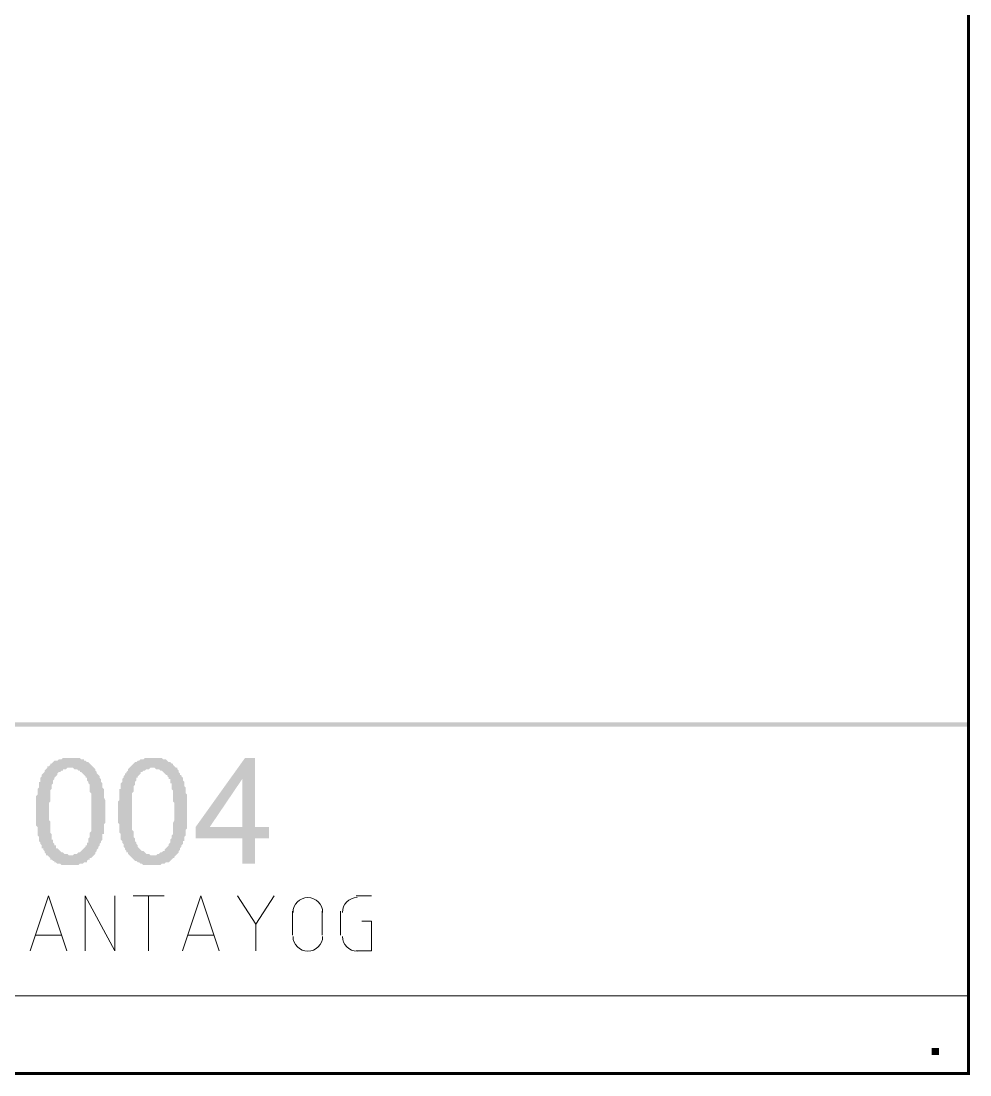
# Model space of a CAD drawing. Header units: millimetres. Extents: x 3.6 to 37.8, y 0.6 to 28.7.
# Drawn here: x 34.965 to 37.769, y 0.595 to 3.71 of the extents above; entities that cross this region are included whole.
import ezdxf

# ---------------------------------------------------------------- set-up
doc = ezdxf.new("R2010")
doc.units = ezdxf.units.MM
doc.layers.add('PDF_0', color=7, linetype='Continuous')

msp = doc.modelspace()

# ---------------------------------------------------------------- hatches: boundary and pattern name
at = {"layer": 'PDF_0', "true_color": 0x808080, "transparency": 33554559}
h = msp.add_hatch(color=8, dxfattribs=at)
h.paths.add_polyline_path([(35.0099, 1.3733), (35.0099, 1.3775), (35.0099, 1.3817), (35.0099, 1.39), (35.0099, 1.3942), (35.0099, 1.3983), (35.0099, 1.4025), (35.0099, 1.4067), (35.0099, 1.4108), (35.0099, 1.4192), (35.0141, 1.4234), (35.0141, 1.4275), (35.0141, 1.4317), (35.0141, 1.4359), (35.0141, 1.44), (35.0141, 1.44), (35.0183, 1.4442), (35.0183, 1.4484), (35.0183, 1.4525), (35.0183, 1.4567), (35.0183, 1.4609), (35.0224, 1.4609), (35.0224, 1.4692), (35.0224, 1.4734), (35.0266, 1.4776), (35.0266, 1.4817), (35.0308, 1.4859), (35.0308, 1.4859), (35.0349, 1.4901), (35.0349, 1.4942), (35.0391, 1.4984), (35.0433, 1.5026), (35.0433, 1.5068), (35.0475, 1.5068), (35.0516, 1.5109), (35.0516, 1.5151), (35.0558, 1.5151), (35.06, 1.5193), (35.06, 1.5193), (35.0641, 1.5234), (35.0683, 1.5234), (35.0725, 1.5234), (35.0766, 1.5276), (35.0808, 1.5276), (35.085, 1.5276), (35.0892, 1.5318), (35.0933, 1.5318), (35.0975, 1.5318), (35.1017, 1.5318), (35.1058, 1.5318), (35.11, 1.5318), (35.11, 1.5318), (35.1142, 1.5318), (35.1225, 1.5318), (35.1267, 1.5318), (35.1309, 1.5318), (35.135, 1.5318), (35.1392, 1.5318), (35.1434, 1.5276), (35.1475, 1.5276), (35.1517, 1.5276), (35.1517, 1.5234), (35.1559, 1.5234), (35.16, 1.5193), (35.1642, 1.5193), (35.1684, 1.5151), (35.1684, 1.5151), (35.1726, 1.5109), (35.1767, 1.5068), (35.1809, 1.5026), (35.1809, 1.5026), (35.1851, 1.4984), (35.1851, 1.4942), (35.1851, 1.4942), (35.1892, 1.4901), (35.1892, 1.4859), (35.1934, 1.4817), (35.1934, 1.4817), (35.1976, 1.4776), (35.1976, 1.4734), (35.2017, 1.4692), (35.2017, 1.4651), (35.2017, 1.4609), (35.2059, 1.4567), (35.2059, 1.4484), (35.2059, 1.4484), (35.2059, 1.4442), (35.2101, 1.44), (35.2101, 1.4359), (35.2101, 1.4317), (35.2101, 1.4317), (35.2101, 1.4275), (35.2101, 1.4234), (35.2101, 1.4192), (35.2101, 1.415), (35.2143, 1.4067), (35.2143, 1.4025), (35.2143, 1.3983), (35.2143, 1.3942), (35.2143, 1.39), (35.2143, 1.3858), (35.2143, 1.3775), (35.2143, 1.3733), (35.2143, 1.3733), (35.2143, 1.3692), (35.2143, 1.3608), (35.2143, 1.3566), (35.2143, 1.3525), (35.2143, 1.3483), (35.2143, 1.3441), (35.2143, 1.34), (35.2101, 1.3358), (35.2101, 1.3275), (35.2101, 1.3233), (35.2101, 1.3191), (35.2101, 1.3149), (35.2101, 1.3108), (35.2101, 1.3066), (35.2059, 1.3066), (35.2059, 1.3024), (35.2059, 1.2983), (35.2059, 1.2941), (35.2059, 1.2899), (35.2017, 1.2858), (35.2017, 1.2858), (35.2017, 1.2816), (35.1976, 1.2774), (35.1976, 1.2732), (35.1934, 1.2691), (35.1934, 1.2649), (35.1892, 1.2607), (35.1892, 1.2566), (35.1851, 1.2524), (35.1851, 1.2482), (35.1809, 1.2441), (35.1809, 1.2441), (35.1767, 1.2399), (35.1726, 1.2357), (35.1684, 1.2357), (35.1684, 1.2315), (35.1642, 1.2315), (35.16, 1.2274), (35.16, 1.2232), (35.1559, 1.2232), (35.1517, 1.2232), (35.1475, 1.219), (35.1434, 1.219), (35.1392, 1.219), (35.135, 1.2149), (35.1309, 1.2149), (35.1267, 1.2149), (35.1225, 1.2149), (35.1183, 1.2149), (35.1142, 1.2149), (35.11, 1.2149), (35.1058, 1.2149), (35.1017, 1.2149), (35.0975, 1.2149), (35.0933, 1.2149), (35.0892, 1.2149), (35.085, 1.2149), (35.0808, 1.219), (35.0766, 1.219), (35.0725, 1.219), (35.0683, 1.2232), (35.0641, 1.2232), (35.0641, 1.2274), (35.06, 1.2274), (35.0558, 1.2315), (35.0516, 1.2315), (35.0516, 1.2357), (35.0475, 1.2399), (35.0433, 1.2441), (35.0391, 1.2441), (35.0391, 1.2441), (35.0391, 1.2482), (35.0349, 1.2524), (35.0349, 1.2524), (35.0349, 1.2566), (35.0308, 1.2607), (35.0308, 1.2649), (35.0266, 1.2649), (35.0266, 1.2691), (35.0266, 1.2732), (35.0224, 1.2774), (35.0224, 1.2816), (35.0224, 1.2816), (35.0183, 1.2858), (35.0183, 1.2899), (35.0183, 1.2941), (35.0183, 1.2983), (35.0141, 1.3024), (35.0141, 1.3066), (35.0141, 1.3108), (35.0141, 1.3149), (35.0141, 1.3233), (35.0141, 1.3275), (35.0099, 1.3316), (35.0099, 1.3358), (35.0099, 1.34), (35.0099, 1.3441), (35.0099, 1.3525), (35.0099, 1.3566), (35.0099, 1.3608), (35.0099, 1.3692), (35.0099, 1.3733), (35.0099, 1.3733)], flags=0)
h.paths.add_polyline_path([(35.0475, 1.3733), (35.0475, 1.3692), (35.0475, 1.3608), (35.0475, 1.3566), (35.0475, 1.3483), (35.0516, 1.3441), (35.0516, 1.34), (35.0516, 1.3316), (35.0516, 1.3275), (35.0516, 1.3233), (35.0516, 1.3191), (35.0516, 1.3149), (35.0516, 1.3108), (35.0558, 1.3066), (35.0558, 1.3024), (35.0558, 1.2983), (35.0558, 1.2941), (35.0558, 1.2899), (35.06, 1.2899), (35.06, 1.2858), (35.06, 1.2816), (35.0641, 1.2774), (35.0641, 1.2774), (35.0641, 1.2732), (35.0683, 1.2732), (35.0683, 1.2691), (35.0683, 1.2649), (35.0725, 1.2649), (35.0766, 1.2607), (35.0808, 1.2566), (35.0808, 1.2566), (35.085, 1.2524), (35.0892, 1.2524), (35.0933, 1.2482), (35.0975, 1.2482), (35.1017, 1.2482), (35.1058, 1.2441), (35.11, 1.2441), (35.11, 1.2441), (35.1142, 1.2441), (35.1183, 1.2441), (35.1225, 1.2482), (35.1267, 1.2482), (35.1309, 1.2482), (35.135, 1.2524), (35.1392, 1.2524), (35.1434, 1.2566), (35.1434, 1.2566), (35.1475, 1.2607), (35.1517, 1.2649), (35.1559, 1.2691), (35.1559, 1.2691), (35.1559, 1.2732), (35.16, 1.2732), (35.16, 1.2774), (35.16, 1.2816), (35.1642, 1.2816), (35.1642, 1.2858), (35.1642, 1.2899), (35.1642, 1.2941), (35.1684, 1.2983), (35.1684, 1.2983), (35.1684, 1.3024), (35.1684, 1.3066), (35.1684, 1.3108), (35.1726, 1.3149), (35.1726, 1.3233), (35.1726, 1.3275), (35.1726, 1.3316), (35.1726, 1.3358), (35.1726, 1.34), (35.1726, 1.3483), (35.1726, 1.3525), (35.1726, 1.3566), (35.1726, 1.365), (35.1726, 1.3692), (35.1726, 1.3733), (35.1726, 1.3775), (35.1726, 1.3858), (35.1726, 1.39), (35.1726, 1.3983), (35.1726, 1.4025), (35.1726, 1.4067), (35.1726, 1.415), (35.1726, 1.4192), (35.1726, 1.4234), (35.1726, 1.4275), (35.1684, 1.4317), (35.1684, 1.4359), (35.1684, 1.44), (35.1684, 1.4442), (35.1684, 1.4484), (35.1684, 1.4525), (35.1642, 1.4567), (35.1642, 1.4567), (35.1642, 1.4609), (35.16, 1.4651), (35.16, 1.4692), (35.16, 1.4692), (35.16, 1.4734), (35.1559, 1.4734), (35.1559, 1.4776), (35.1517, 1.4817), (35.1517, 1.4817), (35.1475, 1.4859), (35.1434, 1.4901), (35.1392, 1.4901), (35.1392, 1.4942), (35.135, 1.4942), (35.1309, 1.4984), (35.1267, 1.4984), (35.1225, 1.4984), (35.1183, 1.5026), (35.1142, 1.5026), (35.11, 1.5026), (35.1058, 1.5026), (35.1017, 1.5026), (35.0975, 1.4984), (35.0933, 1.4984), (35.0892, 1.4984), (35.0892, 1.4942), (35.085, 1.4942), (35.0808, 1.4901), (35.0766, 1.4901), (35.0725, 1.4859), (35.0725, 1.4817), (35.0683, 1.4776), (35.0683, 1.4776), (35.0641, 1.4734), (35.0641, 1.4734), (35.0641, 1.4692), (35.06, 1.4651), (35.06, 1.4609), (35.06, 1.4609), (35.06, 1.4567), (35.0558, 1.4525), (35.0558, 1.4484), (35.0558, 1.4442), (35.0558, 1.44), (35.0516, 1.4359), (35.0516, 1.4317), (35.0516, 1.4275), (35.0516, 1.4234), (35.0516, 1.4192), (35.0516, 1.415), (35.0516, 1.4067), (35.0516, 1.4025), (35.0475, 1.3983), (35.0475, 1.3942), (35.0475, 1.3858), (35.0475, 1.3817), (35.0475, 1.3733), (35.0475, 1.3733)], flags=0)
h = msp.add_hatch(color=8, dxfattribs=at)
h.paths.add_polyline_path([(35.2518, 1.3733), (35.2518, 1.3775), (35.2518, 1.3817), (35.2518, 1.39), (35.2518, 1.3942), (35.2518, 1.3983), (35.2518, 1.4025), (35.256, 1.4067), (35.256, 1.4108), (35.256, 1.4192), (35.256, 1.4234), (35.256, 1.4275), (35.256, 1.4317), (35.256, 1.4359), (35.256, 1.44), (35.2601, 1.44), (35.2601, 1.4442), (35.2601, 1.4484), (35.2601, 1.4525), (35.2601, 1.4567), (35.2643, 1.4609), (35.2643, 1.4609), (35.2643, 1.4692), (35.2685, 1.4734), (35.2685, 1.4776), (35.2726, 1.4817), (35.2726, 1.4859), (35.2768, 1.4859), (35.2768, 1.4901), (35.281, 1.4942), (35.281, 1.4984), (35.2851, 1.5026), (35.2893, 1.5068), (35.2893, 1.5068), (35.2935, 1.5109), (35.2977, 1.5151), (35.2977, 1.5151), (35.3018, 1.5193), (35.306, 1.5193), (35.3102, 1.5234), (35.3102, 1.5234), (35.3143, 1.5234), (35.3185, 1.5276), (35.3227, 1.5276), (35.3268, 1.5276), (35.331, 1.5318), (35.3352, 1.5318), (35.3394, 1.5318), (35.3435, 1.5318), (35.3477, 1.5318), (35.3519, 1.5318), (35.356, 1.5318), (35.3602, 1.5318), (35.3644, 1.5318), (35.3685, 1.5318), (35.3727, 1.5318), (35.3769, 1.5318), (35.3811, 1.5318), (35.3852, 1.5276), (35.3894, 1.5276), (35.3936, 1.5276), (35.3977, 1.5234), (35.3977, 1.5234), (35.4019, 1.5193), (35.4061, 1.5193), (35.4102, 1.5151), (35.4144, 1.5151), (35.4144, 1.5109), (35.4186, 1.5068), (35.4228, 1.5026), (35.4269, 1.5026), (35.4269, 1.4984), (35.4311, 1.4942), (35.4311, 1.4942), (35.4311, 1.4901), (35.4353, 1.4859), (35.4353, 1.4817), (35.4394, 1.4817), (35.4394, 1.4776), (35.4436, 1.4734), (35.4436, 1.4692), (35.4436, 1.4651), (35.4478, 1.4609), (35.4478, 1.4567), (35.4478, 1.4484), (35.4478, 1.4484), (35.4519, 1.4442), (35.4519, 1.44), (35.4519, 1.4359), (35.4519, 1.4317), (35.4519, 1.4317), (35.4519, 1.4275), (35.4561, 1.4234), (35.4561, 1.4192), (35.4561, 1.415), (35.4561, 1.4067), (35.4561, 1.4025), (35.4561, 1.3983), (35.4561, 1.3942), (35.4561, 1.39), (35.4561, 1.3858), (35.4561, 1.3775), (35.4561, 1.3733), (35.4561, 1.3733), (35.4561, 1.3692), (35.4561, 1.3608), (35.4561, 1.3566), (35.4561, 1.3525), (35.4561, 1.3483), (35.4561, 1.3441), (35.4561, 1.34), (35.4561, 1.3358), (35.4561, 1.3275), (35.4561, 1.3233), (35.4519, 1.3191), (35.4519, 1.3149), (35.4519, 1.3108), (35.4519, 1.3066), (35.4519, 1.3066), (35.4519, 1.3024), (35.4478, 1.2983), (35.4478, 1.2941), (35.4478, 1.2899), (35.4478, 1.2858), (35.4436, 1.2858), (35.4436, 1.2816), (35.4436, 1.2774), (35.4394, 1.2732), (35.4394, 1.2691), (35.4353, 1.2649), (35.4353, 1.2607), (35.4311, 1.2566), (35.4311, 1.2524), (35.4269, 1.2482), (35.4228, 1.2441), (35.4228, 1.2441), (35.4186, 1.2399), (35.4186, 1.2357), (35.4144, 1.2357), (35.4102, 1.2315), (35.4102, 1.2315), (35.4061, 1.2274), (35.4019, 1.2232), (35.3977, 1.2232), (35.3936, 1.2232), (35.3894, 1.219), (35.3852, 1.219), (35.3811, 1.219), (35.3769, 1.2149), (35.3727, 1.2149), (35.3685, 1.2149), (35.3644, 1.2149), (35.3602, 1.2149), (35.356, 1.2149), (35.356, 1.2149), (35.3519, 1.2149), (35.3435, 1.2149), (35.3394, 1.2149), (35.3352, 1.2149), (35.331, 1.2149), (35.3268, 1.2149), (35.3227, 1.219), (35.3185, 1.219), (35.3185, 1.219), (35.3143, 1.2232), (35.3102, 1.2232), (35.306, 1.2274), (35.3018, 1.2274), (35.2977, 1.2315), (35.2977, 1.2315), (35.2935, 1.2357), (35.2893, 1.2399), (35.2851, 1.2441), (35.2851, 1.2441), (35.2851, 1.2441), (35.281, 1.2482), (35.281, 1.2524), (35.2768, 1.2524), (35.2768, 1.2566), (35.2726, 1.2607), (35.2726, 1.2649), (35.2726, 1.2649), (35.2685, 1.2691), (35.2685, 1.2732), (35.2685, 1.2774), (35.2643, 1.2816), (35.2643, 1.2816), (35.2643, 1.2858), (35.2601, 1.2899), (35.2601, 1.2941), (35.2601, 1.2983), (35.2601, 1.3024), (35.2601, 1.3066), (35.256, 1.3108), (35.256, 1.3149), (35.256, 1.3233), (35.256, 1.3275), (35.256, 1.3316), (35.256, 1.3358), (35.2518, 1.34), (35.2518, 1.3441), (35.2518, 1.3525), (35.2518, 1.3566), (35.2518, 1.3608), (35.2518, 1.3692), (35.2518, 1.3733), (35.2518, 1.3733)], flags=0)
h.paths.add_polyline_path([(35.2935, 1.3733), (35.2935, 1.3692), (35.2935, 1.3608), (35.2935, 1.3566), (35.2935, 1.3483), (35.2935, 1.3441), (35.2935, 1.34), (35.2935, 1.3316), (35.2935, 1.3275), (35.2935, 1.3233), (35.2935, 1.3191), (35.2977, 1.3149), (35.2977, 1.3108), (35.2977, 1.3066), (35.2977, 1.3024), (35.2977, 1.2983), (35.3018, 1.2941), (35.3018, 1.2899), (35.3018, 1.2899), (35.3018, 1.2858), (35.306, 1.2816), (35.306, 1.2774), (35.306, 1.2774), (35.3102, 1.2732), (35.3102, 1.2732), (35.3102, 1.2691), (35.3143, 1.2649), (35.3143, 1.2649), (35.3185, 1.2607), (35.3227, 1.2566), (35.3268, 1.2566), (35.331, 1.2524), (35.331, 1.2524), (35.3352, 1.2482), (35.3394, 1.2482), (35.3435, 1.2482), (35.3477, 1.2441), (35.3519, 1.2441), (35.356, 1.2441), (35.3602, 1.2441), (35.3644, 1.2441), (35.3685, 1.2482), (35.3685, 1.2482), (35.3727, 1.2482), (35.3769, 1.2524), (35.3811, 1.2524), (35.3852, 1.2566), (35.3894, 1.2566), (35.3894, 1.2607), (35.3936, 1.2649), (35.3977, 1.2691), (35.3977, 1.2691), (35.4019, 1.2732), (35.4019, 1.2732), (35.4019, 1.2774), (35.4061, 1.2816), (35.4061, 1.2816), (35.4061, 1.2858), (35.4061, 1.2899), (35.4102, 1.2941), (35.4102, 1.2983), (35.4102, 1.2983), (35.4102, 1.3024), (35.4144, 1.3066), (35.4144, 1.3108), (35.4144, 1.3149), (35.4144, 1.3233), (35.4144, 1.3275), (35.4144, 1.3316), (35.4144, 1.3358), (35.4144, 1.34), (35.4186, 1.3483), (35.4186, 1.3525), (35.4186, 1.3566), (35.4186, 1.365), (35.4186, 1.3692), (35.4186, 1.3733), (35.4186, 1.3775), (35.4186, 1.3858), (35.4186, 1.39), (35.4186, 1.3983), (35.4144, 1.4025), (35.4144, 1.4067), (35.4144, 1.415), (35.4144, 1.4192), (35.4144, 1.4234), (35.4144, 1.4275), (35.4144, 1.4317), (35.4144, 1.4359), (35.4102, 1.44), (35.4102, 1.4442), (35.4102, 1.4484), (35.4102, 1.4525), (35.4102, 1.4567), (35.4061, 1.4567), (35.4061, 1.4609), (35.4061, 1.4651), (35.4061, 1.4692), (35.4019, 1.4692), (35.4019, 1.4734), (35.4019, 1.4734), (35.3977, 1.4776), (35.3977, 1.4817), (35.3936, 1.4817), (35.3894, 1.4859), (35.3852, 1.4901), (35.3852, 1.4901), (35.3811, 1.4942), (35.3769, 1.4942), (35.3727, 1.4984), (35.3685, 1.4984), (35.3644, 1.4984), (35.3602, 1.5026), (35.356, 1.5026), (35.356, 1.5026), (35.3519, 1.5026), (35.3477, 1.5026), (35.3435, 1.4984), (35.3394, 1.4984), (35.3352, 1.4984), (35.331, 1.4942), (35.3268, 1.4942), (35.3227, 1.4901), (35.3185, 1.4901), (35.3185, 1.4859), (35.3143, 1.4817), (35.3102, 1.4776), (35.3102, 1.4776), (35.3102, 1.4734), (35.306, 1.4734), (35.306, 1.4692), (35.306, 1.4651), (35.3018, 1.4609), (35.3018, 1.4609), (35.3018, 1.4567), (35.3018, 1.4525), (35.2977, 1.4484), (35.2977, 1.4442), (35.2977, 1.44), (35.2977, 1.4359), (35.2977, 1.4317), (35.2935, 1.4275), (35.2935, 1.4234), (35.2935, 1.4192), (35.2935, 1.415), (35.2935, 1.4067), (35.2935, 1.4025), (35.2935, 1.3983), (35.2935, 1.3942), (35.2935, 1.3858), (35.2935, 1.3817), (35.2935, 1.3733), (35.2935, 1.3733)], flags=0)
h = msp.add_hatch(color=8, dxfattribs=at)
h.paths.add_polyline_path([(35.6187, 1.219), (35.6187, 1.2941), (35.4811, 1.2941), (35.4811, 1.3274), (35.6271, 1.5318), (35.6563, 1.5318), (35.6563, 1.3274), (35.698, 1.3274), (35.698, 1.2941), (35.6563, 1.2941), (35.6563, 1.219)], flags=0)
h.paths.add_polyline_path([(35.6187, 1.3274), (35.6187, 1.4692), (35.5228, 1.3274)], flags=0)

# ---------------------------------------------------------------- linework, layer by layer
at = {"layer": 'PDF_0', "lineweight": 0, "const_width": 0.00834}
msp.add_lwpolyline([(37.7648, 0.5988), (37.7648, 28.6993), (3.5681, 28.6993), (3.5681, 0.5988)], close=True, dxfattribs=at)
at = {"layer": 'PDF_0', "color": 8, "lineweight": 0, "true_color": 0x808080}
for points in [[(34.9919, 0.9616), (35.0461, 1.1242), (35.1003, 0.9616)], [(35.1545, 0.9616), (35.1545, 1.1242), (35.2421, 0.9616), (35.2421, 1.1242)], [(35.2963, 1.1242), (35.388, 1.1242)], [(35.3422, 0.9616), (35.3422, 1.1242)], [(35.4422, 0.9616), (35.4964, 1.1242), (35.5507, 0.9616)], [(35.6049, 1.1242), (35.6591, 1.0408), (35.7133, 1.1242)], [(35.9551, 1.1242), (36.001, 1.1242)], [(35.7675, 1.0075), (35.7675, 1.0784)], [(35.8551, 1.0784), (35.8551, 1.0075)], [(35.9093, 1.0075), (35.9093, 1.0784)], [(35.6591, 1.0408), (35.6591, 0.9616)], [(35.9718, 1.0492), (36.001, 1.0492), (36.001, 0.9616), (35.9551, 0.9616)], [(35.0836, 1.0075), (35.0086, 1.0075)], [(35.534, 1.0075), (35.4589, 1.0075)], [(32.0647, 0.8282), (37.7648, 0.8282)]]:
    msp.add_lwpolyline(points, dxfattribs=at)
for centre, start, end in [((35.8127, 1.0752), 0, 180), ((35.9586, 1.0752), 90, 180), ((35.8127, 1.0043), 180, 360), ((35.9586, 1.0043), 180, 270)]:
    msp.add_arc(centre, 0.0438, start, end, dxfattribs=at)
at = {"layer": 'PDF_0', "transparency": 33554559}
for points in [[(3.5681, 1.6371), (3.5681, 1.6246), (37.7648, 1.6371)], [(3.5681, 1.6246), (37.7648, 1.6371), (37.7648, 1.6246)]]:
    msp.add_solid(points, dxfattribs=at)
at = {"layer": 'PDF_0', "color": 8, "lineweight": 5, "true_color": 0x808080, "transparency": 33554559}
msp.add_solid([(37.6564, 0.6531), (37.6564, 0.6739), (37.6773, 0.6531), (37.6773, 0.6739)], dxfattribs=at)

doc.saveas('drawing.dxf')
